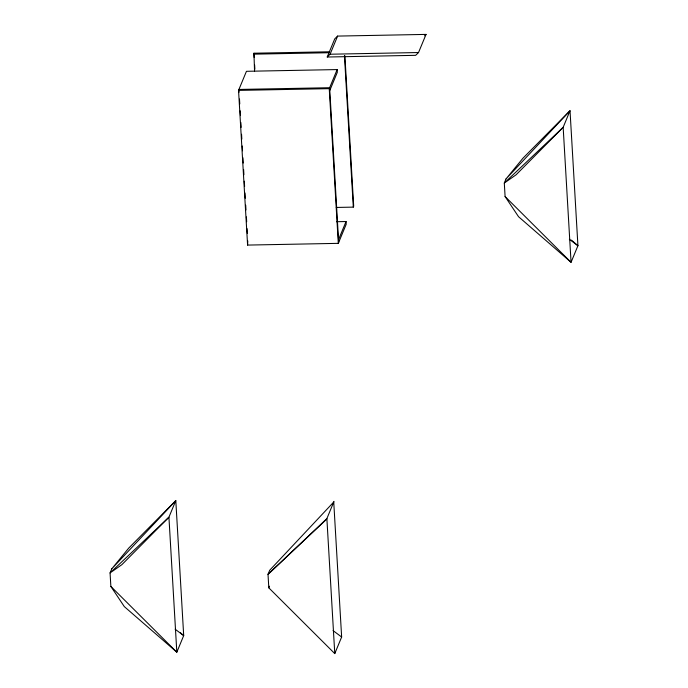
<?xml version="1.0" encoding="UTF-8"?>
<svg xmlns="http://www.w3.org/2000/svg" width="688" height="688" viewBox="0 0 688 688"><rect width="100%" height="100%" fill="white"/><g stroke="black" fill="none" stroke-linecap="round" stroke-linejoin="round"><path stroke-width="1.03" d="M336.441 221.717L346.047 221.536L346.202 224.271L338.298 243.354L247.594 245.083L238.547 90.386L246.45 71.303L337.154 69.574L337.318 72.317L329.801 90.455M254.551 71.225L253.941 53.217L329.707 51.781M111.774 568.838L110.071 572.932L110.863 586.434L124.313 606.601L176.825 652.19L183.696 635.609L175.801 500.615L128.733 548.095L111.774 568.838L175.801 500.615L168.93 517.195L121.862 564.676L110.071 572.932L168.93 517.195L176.825 652.19L110.863 586.434M247.594 245.083L247.792 240.938M327.221 57.018L334.738 38.881L337.602 36.086L426.044 34.4L418.528 52.537L415.664 55.332L327.221 57.018L330.085 54.223L337.602 36.086M338.298 243.354L329.251 88.657L337.154 69.574M338.53 239.673L346.047 221.536M336.234 207.449L353.305 207.122L353.692 206.185L344.894 55.762M268.81 587.844L268.019 574.342L269.713 570.257L333.74 502.025L341.644 637.019L334.772 653.6L268.81 587.844L269.49 586.21M334.015 501.363L326.594 519.277L268.019 574.342L326.877 518.606L334.772 653.6M505.998 178.957L504.304 183.051L505.095 196.544L518.546 216.711L571.057 262.3L577.929 245.719L570.025 110.725L522.957 158.206L505.998 178.957L570.025 110.725L563.162 127.306L516.095 174.795L504.304 183.051L563.162 127.306L571.057 262.3L505.095 196.544M424.608 35.793L426.044 34.4M253.545 54.163L329.32 52.718M330.085 54.223L418.528 52.537M238.547 90.386L329.251 88.657M569.354 239.304L577.929 245.719L571.461 240.112M333.069 630.604L341.644 637.019M175.122 629.185L183.696 635.609L180.462 632.797M344.447 55.633L353.305 207.122M338.685 242.417L329.638 87.72L238.934 89.449L239.089 92.183M253.941 53.217L254.19 57.482M254.629 64.956L254.878 69.221M239.493 99.046L239.777 103.905M240.181 110.785L240.465 115.627M240.869 122.516L241.153 127.357M241.557 134.255L241.832 139.079M242.236 145.985L242.52 150.801M242.924 157.724L243.242 163.056M243.612 169.463L243.922 174.795M244.3 181.193L244.61 186.525M244.988 192.932L245.298 198.264M245.702 205.162L245.986 210.003M246.39 216.892L246.674 221.734M247.069 228.614L247.362 233.473"/></g></svg>
